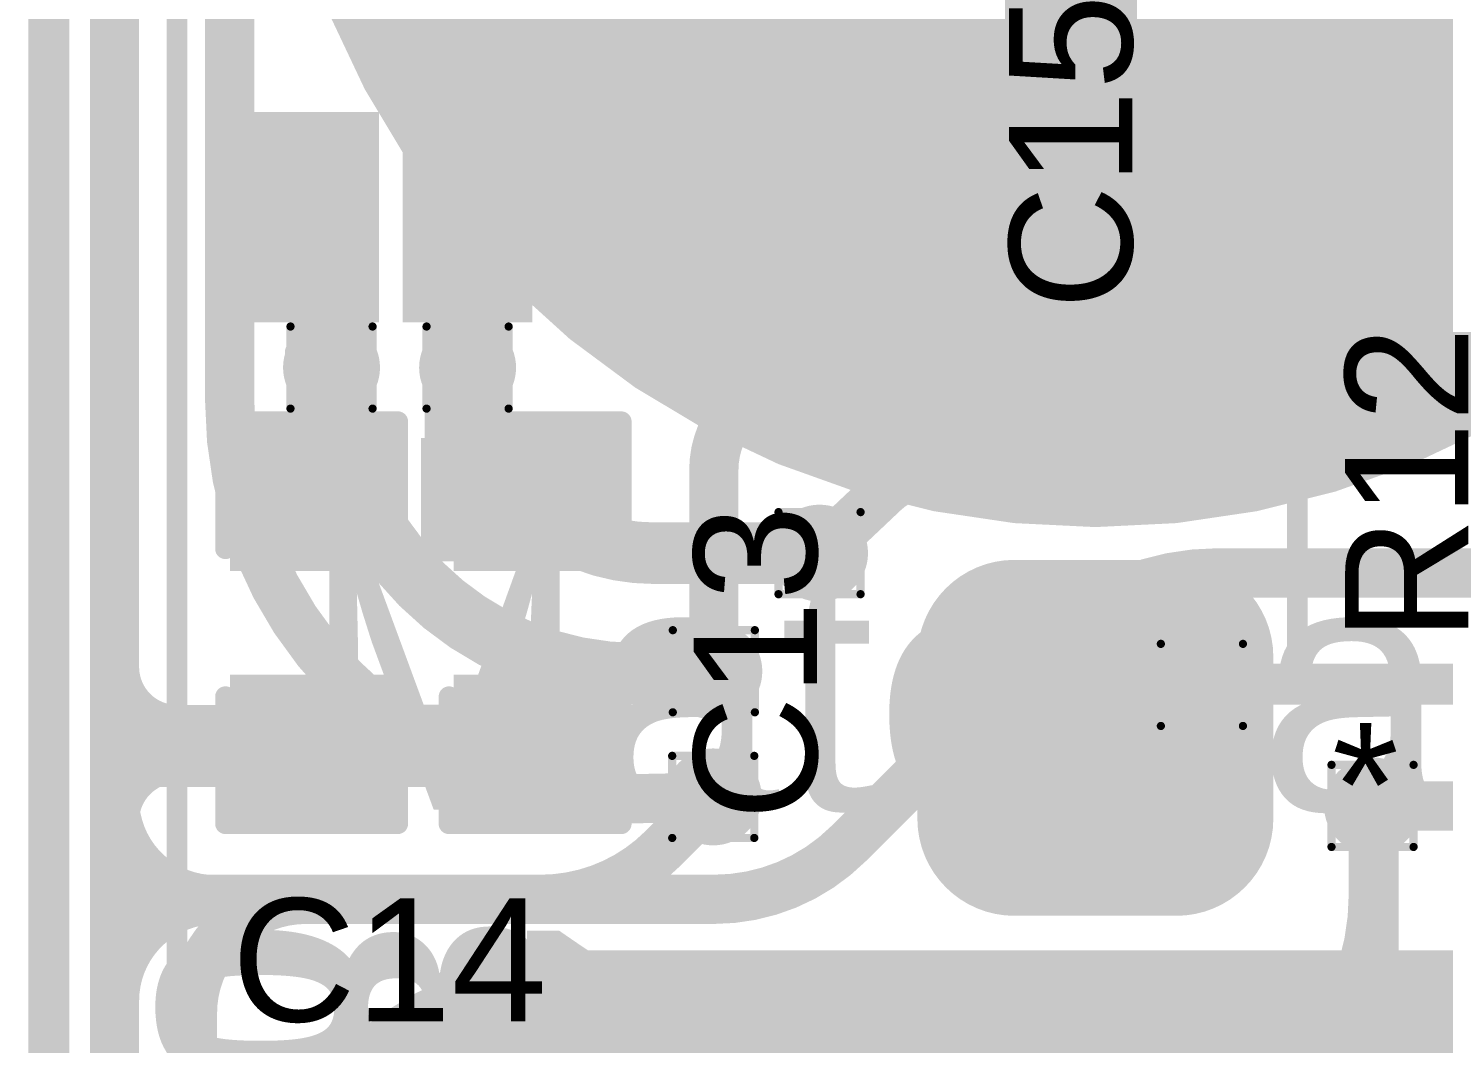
# Model space of a CAD drawing. Header units: inches. Extents: x -17 to 443, y -40 to 218.
# Drawn here: x 179.04 to 187.8, y 15.25 to 21.54 of the extents above; entities that cross this region are included whole.
import ezdxf

# ---------------------------------------------------------------- set-up
doc = ezdxf.new("R2010")
doc.units = ezdxf.units.IN
for name, color, linetype in [('Board Outline', 216, 'Continuous'), ('Bottom Layer', 5, 'Continuous'), ('Bottom Overlay', 54, 'Continuous'), ('Bottom Paste', 16, 'Continuous'), ('Bottom Solder', 6, 'Continuous'), ('Drill Drawing', 1, 'Continuous'), ('Fabrication', 76, 'Continuous'), ('Top Layer', 1, 'Continuous'), ('Top Overlay', 2, 'Continuous'), ('Top Paste', 8, 'Continuous'), ('Top Solder', 216, 'Continuous'), ('Via Holes', 16, 'Continuous')]:
    doc.layers.add(name, color=color, linetype=linetype)
doc.styles.add('Arial', font='', dxfattribs={"height": 0.2})
doc.styles.add('Arial Black_Bold', font='', dxfattribs={"height": 0.2})
doc.styles.get('Arial').set_extended_font_data('Arial')
doc.styles.get('Arial Black_Bold').set_extended_font_data('Arial Black', bold=True)

# ---------------------------------------------------------------- blocks, each defined once
blk = doc.blocks.new('SEMG_PAD_B_22')
at = {"layer": 'Bottom Layer'}
h = blk.add_hatch(color=5, dxfattribs=at)
edge = h.paths.add_edge_path()
edge.add_arc((-3.14997338, 0.0128143), 2.09999834, 90, 270)
edge.add_line((-3.14997338, -2.08718404), (3.150029259999999, -2.08718404))
edge.add_arc((3.15002926, 0.0128143), 2.09999834, 270, 450)
edge.add_line((3.15002926, 2.11281264), (-3.14997338, 2.11281264))
h = blk.add_hatch(color=5, dxfattribs=at)
edge = h.paths.add_edge_path()
edge.add_arc((2.794e-05, -9.98718602), 5.00000016, 0, 360)
at = {"layer": 'Bottom Paste'}
h = blk.add_hatch(color=16, dxfattribs=at)
edge = h.paths.add_edge_path()
edge.add_arc((-3.14997338, 0.0128143), 2.09999834, 90, 270)
edge.add_line((-3.14997338, -2.08718404), (3.150029259999999, -2.08718404))
edge.add_arc((3.15002926, 0.0128143), 2.09999834, 270, 450)
edge.add_line((3.15002926, 2.11281264), (-3.14997338, 2.11281264))
h = blk.add_hatch(color=16, dxfattribs=at)
edge = h.paths.add_edge_path()
edge.add_arc((2.794e-05, -9.98718602), 5.00000016, 0, 360)
at = {"layer": 'Bottom Solder'}
h = blk.add_hatch(color=6, dxfattribs=at)
edge = h.paths.add_edge_path()
edge.add_arc((-3.14997338, 0.0128143), 2.20159834, 90, 270)
edge.add_line((-3.14997338, -2.18878404), (3.150029259999999, -2.18878404))
edge.add_arc((3.15002926, 0.0128143), 2.20159834, 270, 450)
edge.add_line((3.15002926, 2.21441264), (-3.14997338, 2.21441264))
h = blk.add_hatch(color=6, dxfattribs=at)
edge = h.paths.add_edge_path()
edge.add_arc((2.794e-05, -9.98718602), 5.10160016, 0, 360)
at = {"layer": 'Bottom Overlay', "const_width": 0.127}
blk.add_lwpolyline([(5.683262699999999, 10.96579468), (5.683262699999999, -10.96562958)], dxfattribs=at)
blk = doc.blocks.new('T____P____SMD_3_P____24')
at = {"layer": 'Top Layer'}
h = blk.add_hatch(color=1, dxfattribs=at)
edge = h.paths.add_edge_path()
edge.add_arc((-0.9999992699999999, 0), 1.00000054, 90, 270)
edge.add_line((-0.9999992700000001, -1.00000054), (0.9999992699999997, -1.00000054))
edge.add_arc((0.9999992699999999, 0), 1.00000054, 270, 450)
edge.add_line((0.99999927, 1.00000054), (-0.9999992699999998, 1.00000054))
h = blk.add_hatch(color=1, dxfattribs=at)
edge = h.paths.add_edge_path()
edge.add_arc((-0.50000154, -2.03999846), 0.499999, 90, 180)
edge.add_line((-1.00000054, -2.03999846), (-1.00000054, -3.04000154))
edge.add_arc((-0.50000154, -3.04000154), 0.499999, 180, 270)
edge.add_line((-0.5000015400000001, -3.54000054), (0.5000015399999999, -3.54000054))
edge.add_arc((0.50000154, -3.04000154), 0.499999, 270, 360)
edge.add_line((1.00000054, -3.04000154), (1.00000054, -2.03999846))
edge.add_arc((0.50000154, -2.03999846), 0.499999, 0, 90)
edge.add_line((0.50000154, -1.53999946), (-0.50000154, -1.53999946))
at = {"layer": 'Top Paste'}
h = blk.add_hatch(color=8, dxfattribs=at)
edge = h.paths.add_edge_path()
edge.add_arc((-0.9999992699999999, 0), 1.00000054, 90, 270)
edge.add_line((-0.9999992700000001, -1.00000054), (0.9999992699999997, -1.00000054))
edge.add_arc((0.9999992699999999, 0), 1.00000054, 270, 450)
edge.add_line((0.99999927, 1.00000054), (-0.9999992699999998, 1.00000054))
h = blk.add_hatch(color=8, dxfattribs=at)
edge = h.paths.add_edge_path()
edge.add_arc((-0.50000154, -2.03999846), 0.499999, 90, 180)
edge.add_line((-1.00000054, -2.03999846), (-1.00000054, -3.04000154))
edge.add_arc((-0.50000154, -3.04000154), 0.499999, 180, 270)
edge.add_line((-0.5000015400000001, -3.54000054), (0.5000015399999999, -3.54000054))
edge.add_arc((0.50000154, -3.04000154), 0.499999, 270, 360)
edge.add_line((1.00000054, -3.04000154), (1.00000054, -2.03999846))
edge.add_arc((0.50000154, -2.03999846), 0.499999, 0, 90)
edge.add_line((0.50000154, -1.53999946), (-0.50000154, -1.53999946))
at = {"layer": 'Top Solder'}
h = blk.add_hatch(color=216, dxfattribs=at)
edge = h.paths.add_edge_path()
edge.add_arc((-0.9999992699999999, 0), 1.10160054, 90, 270)
edge.add_line((-0.9999992700000001, -1.10160054), (0.9999992699999997, -1.10160054))
edge.add_arc((0.9999992699999999, 0), 1.10160054, 270, 450)
edge.add_line((0.99999927, 1.10160054), (-0.9999992699999998, 1.10160054))
h = blk.add_hatch(color=216, dxfattribs=at)
edge = h.paths.add_edge_path()
edge.add_arc((-0.50000154, -2.03999846), 0.601599, 90, 180)
edge.add_line((-1.10160054, -2.03999846), (-1.10160054, -3.04000154))
edge.add_arc((-0.50000154, -3.04000154), 0.601599, 180, 270)
edge.add_line((-0.5000015400000001, -3.64160054), (0.5000015399999999, -3.64160054))
edge.add_arc((0.50000154, -3.04000154), 0.601599, 270, 360)
edge.add_line((1.10160054, -3.04000154), (1.10160054, -2.03999846))
edge.add_arc((0.50000154, -2.03999846), 0.601599, 0, 90)
edge.add_line((0.50000154, -1.43839946), (-0.50000154, -1.43839946))
blk = doc.blocks.new('SOT_23_5_81')
at = {"layer": 'Top Layer'}
for points in [[(-1.85000011, 1.25000004), (-0.74999977, 1.25000004), (-0.74999977, 0.65000124), (-1.85000011, 0.65000124)], [(0.74999977, 1.25000004), (1.85000011, 1.25000004), (1.85000011, 0.65000124), (0.74999977, 0.65000124)], [(-1.85000011, 0.2999994), (-0.74999977, 0.2999994), (-0.74999977, -0.2999994), (-1.85000011, -0.2999994)], [(-1.85000011, -0.65000124), (-0.74999977, -0.65000124), (-0.74999977, -1.25000004), (-1.85000011, -1.25000004)], [(0.74999977, -0.65000124), (1.85000011, -0.65000124), (1.85000011, -1.25000004), (0.74999977, -1.25000004)]]:
    blk.add_hatch(color=1, dxfattribs=at).paths.add_polyline_path(points)
at = {"layer": 'Top Paste'}
for points in [[(-1.85000011, 1.25000004), (-0.74999977, 1.25000004), (-0.74999977, 0.65000124), (-1.85000011, 0.65000124)], [(0.74999977, 1.25000004), (1.85000011, 1.25000004), (1.85000011, 0.65000124), (0.74999977, 0.65000124)], [(-1.85000011, 0.2999994), (-0.74999977, 0.2999994), (-0.74999977, -0.2999994), (-1.85000011, -0.2999994)], [(-1.85000011, -0.65000124), (-0.74999977, -0.65000124), (-0.74999977, -1.25000004), (-1.85000011, -1.25000004)], [(0.74999977, -0.65000124), (1.85000011, -0.65000124), (1.85000011, -1.25000004), (0.74999977, -1.25000004)]]:
    blk.add_hatch(color=8, dxfattribs=at).paths.add_polyline_path(points)
at = {"layer": 'Top Solder'}
for points in [[(-1.95160011, 1.35160004), (-0.6483997699999999, 1.35160004), (-0.6483997699999999, 0.54840124), (-1.95160011, 0.54840124)], [(0.6483997699999999, 1.35160004), (1.95160011, 1.35160004), (1.95160011, 0.54840124), (0.6483997699999999, 0.54840124)], [(-1.95160011, 0.4015993999999999), (-0.6483997699999999, 0.4015993999999999), (-0.6483997699999999, -0.4015993999999999), (-1.95160011, -0.4015993999999999)], [(-1.95160011, -0.54840124), (-0.6483997699999999, -0.54840124), (-0.6483997699999999, -1.35160004), (-1.95160011, -1.35160004)], [(0.6483997699999999, -0.54840124), (1.95160011, -0.54840124), (1.95160011, -1.35160004), (0.6483997699999999, -1.35160004)]]:
    blk.add_hatch(color=216, dxfattribs=at).paths.add_polyline_path(points)
at = {"layer": 'Top Overlay', "const_width": 0.127}
for points in [[(-0.87900256, 1.4986), (-0.87900256, 1.3986002)], [(-0.87900256, 1.4986), (0.8735949, 1.4986)], [(0.8735949, 1.4986), (0.8735974400000001, 1.3986002)], [(-2.1336, 1.0668), (-2.1336, 0.8128)], [(-2.1336, 1.0668), (-2.0066, 0.9397999999999999)], [(-2.0066, 0.9397999999999999), (-2.1336, 0.8128)], [(0.88000078, 0.43999912), (0.8800033199999999, -0.41800018)], [(-0.87900256, -1.3986002), (-0.87900256, -1.4986)], [(0.8735974400000001, -1.3986002), (0.8735949, -1.4986)], [(-0.87900256, -1.4986), (0.8735949, -1.4986)]]:
    blk.add_lwpolyline(points, dxfattribs=at)
at = {"layer": 'Top Overlay', "const_width": 0.0635}
for points in [[(-0.9107525599999998, 1.4986, 1), (-0.8472525599999999, 1.4986, 1)], [(-0.9107525599999998, 1.4986, 1), (-0.8472525599999999, 1.4986, 1)], [(0.8418448999999999, 1.4986, 1), (0.9053449, 1.4986, 1)], [(0.8418448999999999, 1.4986, 1), (0.9053449, 1.4986, 1)], [(-0.9107525599999998, 1.3986002, 1), (-0.8472525599999999, 1.3986002, 1)], [(0.84184744, 1.3986002, 1), (0.9053474399999999, 1.3986002, 1)], [(-2.16535, 1.0668, 1), (-2.10185, 1.0668, 1)], [(-2.16535, 1.0668, 1), (-2.10185, 1.0668, 1)], [(-2.03835, 0.9397999999999999, 1), (-1.97485, 0.9397999999999999, 1)], [(-2.03835, 0.9397999999999999, 1), (-1.97485, 0.9397999999999999, 1)], [(-2.16535, 0.8128, 1), (-2.10185, 0.8128, 1)], [(-2.16535, 0.8128, 1), (-2.10185, 0.8128, 1)], [(0.84825078, 0.43999912, 1), (0.91175078, 0.43999912, 1)], [(0.8482533200000001, -0.41800018, 1), (0.9117533199999999, -0.41800018, 1)], [(-0.9107525599999998, -1.3986002, 1), (-0.8472525599999999, -1.3986002, 1)], [(0.84184744, -1.3986002, 1), (0.9053474399999999, -1.3986002, 1)], [(-0.9107525599999998, -1.4986, 1), (-0.8472525599999999, -1.4986, 1)], [(-0.9107525599999998, -1.4986, 1), (-0.8472525599999999, -1.4986, 1)], [(0.8418448999999999, -1.4986, 1), (0.9053449, -1.4986, 1)], [(0.8418448999999999, -1.4986, 1), (0.9053449, -1.4986, 1)]]:
    blk.add_lwpolyline(points, format="xyb", close=True, dxfattribs=at)
blk = doc.blocks.new('C___0603_249')
at = {"layer": 'Top Layer'}
for points in [[(-0.3809999999999999, 0.4445), (-0.3809999999999999, -0.4445), (-1.143, -0.4445), (-1.143, 0.4445)], [(1.143, 0.4445), (1.143, -0.4445), (0.3809999999999999, -0.4445), (0.3809999999999999, 0.4445)]]:
    blk.add_hatch(color=1, dxfattribs=at).paths.add_polyline_path(points)
at = {"layer": 'Top Paste'}
for points in [[(-0.3809999999999999, 0.4445), (-0.3809999999999999, -0.4445), (-1.143, -0.4445), (-1.143, 0.4445)], [(1.143, 0.4445), (1.143, -0.4445), (0.3809999999999999, -0.4445), (0.3809999999999999, 0.4445)]]:
    blk.add_hatch(color=8, dxfattribs=at).paths.add_polyline_path(points)
at = {"layer": 'Top Solder'}
for points in [[(-0.3210001199999999, 0.50449988), (-0.3210001199999999, -0.50449988), (-1.20299988, -0.50449988), (-1.20299988, 0.50449988)], [(1.20299988, 0.50449988), (1.20299988, -0.50449988), (0.3210001199999999, -0.50449988), (0.3210001199999999, 0.50449988)]]:
    blk.add_hatch(color=216, dxfattribs=at).paths.add_polyline_path(points)
at = {"layer": 'Top Overlay', "const_width": 0.127}
for points in [[(-0.4571999999999999, 0.5334), (-1.2446, 0.5334)], [(-1.2446, -0.5334), (-1.2446, 0.5334)], [(1.2446, 0.5334), (0.4571999999999999, 0.5334)], [(1.2446, -0.5334), (1.2446, 0.5334)], [(-0.4571999999999999, -0.5334), (-1.2446, -0.5334)], [(1.2446, -0.5334), (0.4571999999999999, -0.5334)]]:
    blk.add_lwpolyline(points, dxfattribs=at)
at = {"layer": 'Top Overlay', "const_width": 0.0635}
for points in [[(-1.27635, 0.5334, 1), (-1.21285, 0.5334, 1)], [(-1.27635, 0.5334, 1), (-1.21285, 0.5334, 1)], [(-0.4889499999999999, 0.5334, 1), (-0.42545, 0.5334, 1)], [(0.42545, 0.5334, 1), (0.4889499999999999, 0.5334, 1)], [(1.21285, 0.5334, 1), (1.27635, 0.5334, 1)], [(1.21285, 0.5334, 1), (1.27635, 0.5334, 1)], [(-1.27635, -0.5334, 1), (-1.21285, -0.5334, 1)], [(-1.27635, -0.5334, 1), (-1.21285, -0.5334, 1)], [(-0.4889499999999999, -0.5334, 1), (-0.42545, -0.5334, 1)], [(0.42545, -0.5334, 1), (0.4889499999999999, -0.5334, 1)], [(1.21285, -0.5334, 1), (1.27635, -0.5334, 1)], [(1.21285, -0.5334, 1), (1.27635, -0.5334, 1)]]:
    blk.add_lwpolyline(points, format="xyb", close=True, dxfattribs=at)
blk = doc.blocks.new('C___0603_250')
at = {"layer": 'Top Layer'}
for points in [[(-0.3809999999999999, 0.4445), (-0.3809999999999999, -0.4445), (-1.143, -0.4445), (-1.143, 0.4445)], [(1.143, 0.4445), (1.143, -0.4445), (0.3809999999999999, -0.4445), (0.3809999999999999, 0.4445)]]:
    blk.add_hatch(color=1, dxfattribs=at).paths.add_polyline_path(points)
at = {"layer": 'Top Paste'}
for points in [[(-0.3809999999999999, 0.4445), (-0.3809999999999999, -0.4445), (-1.143, -0.4445), (-1.143, 0.4445)], [(1.143, 0.4445), (1.143, -0.4445), (0.3809999999999999, -0.4445), (0.3809999999999999, 0.4445)]]:
    blk.add_hatch(color=8, dxfattribs=at).paths.add_polyline_path(points)
at = {"layer": 'Top Solder'}
for points in [[(-0.3210001199999999, 0.50449988), (-0.3210001199999999, -0.50449988), (-1.20299988, -0.50449988), (-1.20299988, 0.50449988)], [(1.20299988, 0.50449988), (1.20299988, -0.50449988), (0.3210001199999999, -0.50449988), (0.3210001199999999, 0.50449988)]]:
    blk.add_hatch(color=216, dxfattribs=at).paths.add_polyline_path(points)
at = {"layer": 'Top Overlay', "const_width": 0.127}
for points in [[(-1.2446, 0.5334), (-0.4571999999999999, 0.5334)], [(-1.2446, 0.5334), (-1.2446, -0.5334)], [(0.4571999999999999, 0.5334), (1.2446, 0.5334)], [(1.2446, 0.5334), (1.2446, -0.5334)], [(-1.2446, -0.5334), (-0.4571999999999999, -0.5334)], [(0.4571999999999999, -0.5334), (1.2446, -0.5334)]]:
    blk.add_lwpolyline(points, dxfattribs=at)
at = {"layer": 'Top Overlay', "const_width": 0.0635}
for points in [[(-1.27635, 0.5334, 1), (-1.21285, 0.5334, 1)], [(-1.27635, 0.5334, 1), (-1.21285, 0.5334, 1)], [(-0.4889499999999999, 0.5334, 1), (-0.42545, 0.5334, 1)], [(0.42545, 0.5334, 1), (0.4889499999999999, 0.5334, 1)], [(1.21285, 0.5334, 1), (1.27635, 0.5334, 1)], [(1.21285, 0.5334, 1), (1.27635, 0.5334, 1)], [(-1.27635, -0.5334, 1), (-1.21285, -0.5334, 1)], [(-1.27635, -0.5334, 1), (-1.21285, -0.5334, 1)], [(-0.4889499999999999, -0.5334, 1), (-0.42545, -0.5334, 1)], [(0.42545, -0.5334, 1), (0.4889499999999999, -0.5334, 1)], [(1.21285, -0.5334, 1), (1.27635, -0.5334, 1)], [(1.21285, -0.5334, 1), (1.27635, -0.5334, 1)]]:
    blk.add_lwpolyline(points, format="xyb", close=True, dxfattribs=at)
blk = doc.blocks.new('C___0603_251')
at = {"layer": 'Top Layer'}
for points in [[(-0.3809999999999999, 0.4445), (-0.3809999999999999, -0.4445), (-1.143, -0.4445), (-1.143, 0.4445)], [(1.143, 0.4445), (1.143, -0.4445), (0.3809999999999999, -0.4445), (0.3809999999999999, 0.4445)]]:
    blk.add_hatch(color=1, dxfattribs=at).paths.add_polyline_path(points)
at = {"layer": 'Top Paste'}
for points in [[(-0.3809999999999999, 0.4445), (-0.3809999999999999, -0.4445), (-1.143, -0.4445), (-1.143, 0.4445)], [(1.143, 0.4445), (1.143, -0.4445), (0.3809999999999999, -0.4445), (0.3809999999999999, 0.4445)]]:
    blk.add_hatch(color=8, dxfattribs=at).paths.add_polyline_path(points)
at = {"layer": 'Top Solder'}
for points in [[(-0.3210001199999999, 0.50449988), (-0.3210001199999999, -0.50449988), (-1.20299988, -0.50449988), (-1.20299988, 0.50449988)], [(1.20299988, 0.50449988), (1.20299988, -0.50449988), (0.3210001199999999, -0.50449988), (0.3210001199999999, 0.50449988)]]:
    blk.add_hatch(color=216, dxfattribs=at).paths.add_polyline_path(points)
at = {"layer": 'Top Overlay', "const_width": 0.127}
for points in [[(-1.2446, 0.5334), (-0.4571999999999999, 0.5334)], [(-1.2446, 0.5334), (-1.2446, -0.5334)], [(0.4571999999999999, 0.5334), (1.2446, 0.5334)], [(1.2446, 0.5334), (1.2446, -0.5334)], [(-1.2446, -0.5334), (-0.4571999999999999, -0.5334)], [(0.4571999999999999, -0.5334), (1.2446, -0.5334)]]:
    blk.add_lwpolyline(points, dxfattribs=at)
at = {"layer": 'Top Overlay', "const_width": 0.0635}
for points in [[(-1.27635, 0.5334, 1), (-1.21285, 0.5334, 1)], [(-1.27635, 0.5334, 1), (-1.21285, 0.5334, 1)], [(-0.4889499999999999, 0.5334, 1), (-0.42545, 0.5334, 1)], [(0.42545, 0.5334, 1), (0.4889499999999999, 0.5334, 1)], [(1.21285, 0.5334, 1), (1.27635, 0.5334, 1)], [(1.21285, 0.5334, 1), (1.27635, 0.5334, 1)], [(-1.27635, -0.5334, 1), (-1.21285, -0.5334, 1)], [(-1.27635, -0.5334, 1), (-1.21285, -0.5334, 1)], [(-0.4889499999999999, -0.5334, 1), (-0.42545, -0.5334, 1)], [(0.42545, -0.5334, 1), (0.4889499999999999, -0.5334, 1)], [(1.21285, -0.5334, 1), (1.27635, -0.5334, 1)], [(1.21285, -0.5334, 1), (1.27635, -0.5334, 1)]]:
    blk.add_lwpolyline(points, format="xyb", close=True, dxfattribs=at)

msp = doc.modelspace()

# ---------------------------------------------------------------- hatches: boundary and pattern name
at = {"layer": 'Bottom Layer'}
h = msp.add_hatch(color=5, dxfattribs=at)
edge = h.paths.add_edge_path()
edge.add_arc((180.9179897, 19.43653974), 0.2999994, 0, 360)
h = msp.add_hatch(color=5, dxfattribs=at)
edge = h.paths.add_edge_path()
edge.add_arc((181.76003526, 19.43653974), 0.2999994, 0, 360)
h = msp.add_hatch(color=5, dxfattribs=at)
edge = h.paths.add_edge_path()
edge.add_arc((183.9382529, 18.28795682), 0.2999994, 0, 360)
h = msp.add_hatch(color=5, dxfattribs=at)
edge = h.paths.add_edge_path()
edge.add_arc((183.28403526, 17.55712262), 0.2999994, 0, 360)
h = msp.add_hatch(color=5, dxfattribs=at)
edge = h.paths.add_edge_path()
edge.add_arc((186.3046439, 17.47248982), 0.2999994, 0, 360)
h = msp.add_hatch(color=5, dxfattribs=at)
edge = h.paths.add_edge_path()
edge.add_arc((183.28033448, 16.77933398), 0.2999994, 0, 360)
h = msp.add_hatch(color=5, dxfattribs=at)
edge = h.paths.add_edge_path()
edge.add_arc((187.36075558, 16.72369782), 0.2999994, 0, 360)
at = {"layer": 'Top Layer'}
for points in [[(180.51003522, 19.81749656), (181.20298278, 19.81749656), (181.20298278, 20.91749944), (180.51003522, 20.91749944)], [(181.47189766, 18.23829474), (182.6225329, 18.23829474), (182.6225329, 19.00029474), (181.47189766, 19.00029474)]]:
    msp.add_hatch(color=1, dxfattribs=at).paths.add_polyline_path(points)
h = msp.add_hatch(color=1, dxfattribs=at)
edge = h.paths.add_edge_path()
edge.add_arc((180.9179897, 19.43653974), 0.2999994, 0, 360)
h = msp.add_hatch(color=1, dxfattribs=at)
edge = h.paths.add_edge_path()
edge.add_arc((181.76003526, 19.43653974), 0.2999994, 0, 360)
h = msp.add_hatch(color=1, dxfattribs=at)
edge = h.paths.add_edge_path()
edge.add_arc((183.9382529, 18.28795682), 0.2999994, 0, 360)
h = msp.add_hatch(color=1, dxfattribs=at)
edge = h.paths.add_edge_path()
edge.add_arc((183.28403526, 17.55712262), 0.2999994, 0, 360)
h = msp.add_hatch(color=1, dxfattribs=at)
edge = h.paths.add_edge_path()
edge.add_arc((186.3046439, 17.47248982), 0.2999994, 0, 360)
h = msp.add_hatch(color=1, dxfattribs=at)
edge = h.paths.add_edge_path()
edge.add_arc((183.28033448, 16.77933398), 0.2999994, 0, 360)
h = msp.add_hatch(color=1, dxfattribs=at)
edge = h.paths.add_edge_path()
edge.add_arc((187.36075558, 16.72369782), 0.2999994, 0, 360)
at = {"layer": 'Via Holes'}
h = msp.add_hatch(color=7, dxfattribs=at)
edge = h.paths.add_edge_path()
edge.add_arc((180.9179897, 19.43653974), 0.1499997, 0, 360)
h = msp.add_hatch(color=7, dxfattribs=at)
edge = h.paths.add_edge_path()
edge.add_arc((181.76003526, 19.43653974), 0.1499997, 0, 360)
h = msp.add_hatch(color=7, dxfattribs=at)
edge = h.paths.add_edge_path()
edge.add_arc((183.9382529, 18.28795682), 0.1499997, 0, 360)
h = msp.add_hatch(color=7, dxfattribs=at)
edge = h.paths.add_edge_path()
edge.add_arc((183.28403526, 17.55712262), 0.1499997, 0, 360)
h = msp.add_hatch(color=7, dxfattribs=at)
edge = h.paths.add_edge_path()
edge.add_arc((186.3046439, 17.47248982), 0.1499997, 0, 360)
h = msp.add_hatch(color=7, dxfattribs=at)
edge = h.paths.add_edge_path()
edge.add_arc((183.28033448, 16.77933398), 0.1499997, 0, 360)
h = msp.add_hatch(color=7, dxfattribs=at)
edge = h.paths.add_edge_path()
edge.add_arc((187.36075558, 16.72369782), 0.1499997, 0, 360)

# ---------------------------------------------------------------- linework, layer by layer
at = {"layer": 'Board Outline', "const_width": 0.127}
msp.add_lwpolyline([(179.16835642, 2.64838688), (179.16851644, 24.50404294)], dxfattribs=at)
at = {"layer": 'Bottom Layer'}
for points, const_width in [([(179.57490374, 16.76696672), (179.57490374, 24.81259452)], 0.3048), ([(180.2877903, 19.22759426), (180.2877903, 24.63008282)], 0.3048), ([(182.90861818, 18.28795682), (183.9382529, 18.28795682)], 0.3809999999999999), ([(186.39954846, 18.16583616), (187.03427668, 18.16583616)], 0.3048), ([(187.03427668, 18.16583616), (188.1464487, 18.16583362)], 0.3048), ([(184.11921012, 16.49137672), (185.36524776, 17.73741436)], 0.3048), ([(182.81257316, 17.54195628), (182.8153443, 17.54199438)], 0.3809999999999999), ([(182.81910858, 17.54206804), (183.28403526, 17.55343454)], 0.3809999999999999), ([(183.28403526, 17.55343454), (183.28403526, 17.55712262)], 0.3809999999999999), ([(186.30865202, 17.47649794), (190.81427166, 17.47649794)], 0.254), ([(179.57490374, 15.51880564), (179.57490374, 16.76696672)], 0.3048), ([(182.930546, 16.77112216), (182.93056632, 16.77112216)], 0.3048), ([(182.93056632, 16.77112216), (183.28037766, 16.77558748)], 0.3048), ([(183.28033448, 16.77563066), (183.28033448, 16.77933398)], 0.3048), ([(183.28033448, 16.77563066), (183.28037766, 16.77558748)], 0.3048), ([(187.36075558, 16.72369782), (188.71571604, 16.72369782)], 0.3048), ([(179.68843412, 16.14543634), (180.14262422, 16.14543634)], 0.3048), ([(180.14262422, 16.14543634), (183.28403526, 16.14543634)], 0.3048), ([(179.57490374, 11.10814644), (179.57490374, 15.51880564)], 0.3048)]:
    msp.add_lwpolyline(points, dxfattribs=dict(at, const_width=const_width))
for points, const_width in [([(182.81257316, 17.54195628, -0.4142135623730951), (180.9179897, 19.43653974)], 0.3809999999999999), ([(182.90861818, 18.28795682, -0.4142135623730951), (181.76003526, 19.43653974)], 0.3809999999999999), ([(182.930546, 16.77112216, -0.4357695006468923), (180.28778776, 19.22759426)], 0.3048), ([(185.36603262, 17.73819922, -0.1987148447064526), (186.39954846, 18.16583616)], 0.3048), ([(185.36524776, 17.73741436, -0.0001900120954727), (185.36603262, 17.73819922)], 0.3048), ([(182.81910858, 17.54207058, -0.0024704083372507), (182.8153443, 17.54199692)], 0.3809999999999999), ([(180.14262422, 16.14543634, -0.3879676943921401), (179.57490374, 16.76696672)], 0.3048), ([(184.11921266, 16.49137672, -0.0001978790105878), (184.11854972, 16.49071632)], 0.3048), ([(184.11854972, 16.49071632, -0.198706667158914), (183.28403526, 16.14543634)], 0.3048), ([(179.57490374, 15.51880564, -0.4142135623730951), (180.19898428, 16.14288618)], 0.3048), ([(180.19898428, 16.14288618, -0.0226120741771786), (180.14262422, 16.14543634)], 0.3048)]:
    msp.add_lwpolyline(points, format="xyb", dxfattribs=dict(at, const_width=const_width))
for points, const_width in [([(180.8227397, 19.43653974, 1), (181.0132397, 19.43653974, 1)], 0.1905), ([(181.66478526, 19.43653974, 1), (181.85528526, 19.43653974, 1)], 0.1905), ([(180.21158776, 19.22759426, 1), (180.36398776, 19.22759426, 1)], 0.1524), ([(180.2115903, 19.22759426, 1), (180.3639903, 19.22759426, 1)], 0.1524), ([(182.81336818, 18.28795682, 1), (183.00386818, 18.28795682, 1)], 0.1905), ([(182.81336818, 18.28795682, 1), (183.00386818, 18.28795682, 1)], 0.1905), ([(183.8430029, 18.28795682, 1), (184.0335029, 18.28795682, 1)], 0.1905), ([(186.32334846, 18.16583616, 1), (186.47574846, 18.16583616, 1)], 0.1524), ([(186.32334846, 18.16583616, 1), (186.47574846, 18.16583616, 1)], 0.1524), ([(186.95807668, 18.16583616, 1), (187.11047668, 18.16583616, 1)], 0.1524), ([(186.95807668, 18.16583616, 1), (187.11047668, 18.16583616, 1)], 0.1524), ([(185.28904776, 17.73741436, 1), (185.44144776, 17.73741436, 1)], 0.1524), ([(185.28904776, 17.73741436, 1), (185.44144776, 17.73741436, 1)], 0.1524), ([(185.28983262, 17.73819922, 1), (185.44223262, 17.73819922, 1)], 0.1524), ([(185.28983262, 17.73819922, 1), (185.44223262, 17.73819922, 1)], 0.1524), ([(182.71732316, 17.54195628, 1), (182.90782316, 17.54195628, 1)], 0.1905), ([(182.71732316, 17.54195628, 1), (182.90782316, 17.54195628, 1)], 0.1905), ([(182.7200943, 17.54199692, 1), (182.9105943, 17.54199692, 1)], 0.1905), ([(182.7200943, 17.54199438, 1), (182.9105943, 17.54199438, 1)], 0.1905), ([(182.72385858, 17.54207058, 1), (182.91435858, 17.54207058, 1)], 0.1905), ([(182.72385858, 17.54206804, 1), (182.91435858, 17.54206804, 1)], 0.1905), ([(183.18878526, 17.55712262, 1), (183.37928526, 17.55712262, 1)], 0.1905), ([(183.18878526, 17.55343454, 1), (183.37928526, 17.55343454, 1)], 0.1905), ([(183.18878526, 17.55343454, 1), (183.37928526, 17.55343454, 1)], 0.1905), ([(186.24515202, 17.47649794, 1), (186.37215202, 17.47649794, 1)], 0.127), ([(179.49870374, 16.76696672, 1), (179.65110374, 16.76696672, 1)], 0.1524), ([(179.49870374, 16.76696672, 1), (179.65110374, 16.76696672, 1)], 0.1524), ([(179.49870374, 16.76696672, 1), (179.65110374, 16.76696672, 1)], 0.1524), ([(182.854346, 16.77112216, 1), (183.006746, 16.77112216, 1)], 0.1524), ([(182.854346, 16.77112216, 1), (183.006746, 16.77112216, 1)], 0.1524), ([(182.85436632, 16.77112216, 1), (183.00676632, 16.77112216, 1)], 0.1524), ([(182.85436632, 16.77112216, 1), (183.00676632, 16.77112216, 1)], 0.1524), ([(183.20413448, 16.77933398, 1), (183.35653448, 16.77933398, 1)], 0.1524), ([(183.20413448, 16.77563066, 1), (183.35653448, 16.77563066, 1)], 0.1524), ([(183.20413448, 16.77563066, 1), (183.35653448, 16.77563066, 1)], 0.1524), ([(183.20417766, 16.77558748, 1), (183.35657766, 16.77558748, 1)], 0.1524), ([(183.20417766, 16.77558748, 1), (183.35657766, 16.77558748, 1)], 0.1524), ([(187.28455558, 16.72369782, 1), (187.43695558, 16.72369782, 1)], 0.1524), ([(184.04301012, 16.49137672, 1), (184.19541012, 16.49137672, 1)], 0.1524), ([(184.04301266, 16.49137672, 1), (184.19541266, 16.49137672, 1)], 0.1524), ([(184.04234972, 16.49071632, 1), (184.19474972, 16.49071632, 1)], 0.1524), ([(184.04234972, 16.49071632, 1), (184.19474972, 16.49071632, 1)], 0.1524), ([(179.61223412, 16.14543634, 1), (179.76463412, 16.14543634, 1)], 0.1524), ([(180.06642422, 16.14543634, 1), (180.21882422, 16.14543634, 1)], 0.1524), ([(180.06642422, 16.14543634, 1), (180.21882422, 16.14543634, 1)], 0.1524), ([(180.06642422, 16.14543634, 1), (180.21882422, 16.14543634, 1)], 0.1524), ([(180.06642422, 16.14543634, 1), (180.21882422, 16.14543634, 1)], 0.1524), ([(180.12278428, 16.14288618, 1), (180.27518428, 16.14288618, 1)], 0.1524), ([(180.12278428, 16.14288618, 1), (180.27518428, 16.14288618, 1)], 0.1524), ([(183.20783526, 16.14543634, 1), (183.36023526, 16.14543634, 1)], 0.1524), ([(183.20783526, 16.14543634, 1), (183.36023526, 16.14543634, 1)], 0.1524), ([(179.49870374, 15.51880564, 1), (179.65110374, 15.51880564, 1)], 0.1524), ([(179.49870374, 15.51880564, 1), (179.65110374, 15.51880564, 1)], 0.1524), ([(179.49870374, 15.51880564, 1), (179.65110374, 15.51880564, 1)], 0.1524)]:
    msp.add_lwpolyline(points, format="xyb", close=True, dxfattribs=dict(at, const_width=const_width))
at = {"layer": 'Drill Drawing', "const_width": 0.0508}
for points in [[(180.6639897, 19.69053974), (181.1719897, 19.69053974)], [(180.6639897, 19.18253974), (180.6639897, 19.69053974)], [(181.1719897, 19.18253974), (181.1719897, 19.69053974)], [(181.50603526, 19.69053974), (182.01403526, 19.69053974)], [(181.50603526, 19.18253974), (181.50603526, 19.69053974)], [(182.01403526, 19.18253974), (182.01403526, 19.69053974)], [(180.6639897, 19.18253974), (181.1719897, 19.18253974)], [(181.50603526, 19.18253974), (182.01403526, 19.18253974)], [(183.6842529, 18.54195682), (184.1922529, 18.54195682)], [(183.6842529, 18.03395682), (183.6842529, 18.54195682)], [(184.1922529, 18.03395682), (184.1922529, 18.54195682)], [(183.6842529, 18.03395682), (184.1922529, 18.03395682)], [(183.03003526, 17.81112262), (183.53803526, 17.81112262)], [(183.03003526, 17.30312262), (183.03003526, 17.81112262)], [(183.53803526, 17.30312262), (183.53803526, 17.81112262)], [(186.0506439, 17.72648982), (186.5586439, 17.72648982)], [(186.0506439, 17.21848982), (186.0506439, 17.72648982)], [(186.5586439, 17.21848982), (186.5586439, 17.72648982)], [(183.03003526, 17.30312262), (183.53803526, 17.30312262)], [(186.0506439, 17.21848982), (186.5586439, 17.21848982)], [(183.02633448, 17.03333398), (183.53433448, 17.03333398)], [(183.02633448, 16.52533398), (183.02633448, 17.03333398)], [(183.53433448, 16.52533398), (183.53433448, 17.03333398)], [(187.10675558, 16.97769782), (187.61475558, 16.97769782)], [(187.10675558, 16.46969782), (187.10675558, 16.97769782)], [(187.61475558, 16.46969782), (187.61475558, 16.97769782)], [(183.02633448, 16.52533398), (183.53433448, 16.52533398)], [(187.10675558, 16.46969782), (187.61475558, 16.46969782)]]:
    msp.add_lwpolyline(points, dxfattribs=at)
at = {"layer": 'Drill Drawing', "const_width": 0.0254}
for points in [[(180.6512897, 19.69053974, 1), (180.6766897, 19.69053974, 1)], [(180.6512897, 19.69053974, 1), (180.6766897, 19.69053974, 1)], [(181.1592897, 19.69053974, 1), (181.1846897, 19.69053974, 1)], [(181.1592897, 19.69053974, 1), (181.1846897, 19.69053974, 1)], [(181.49333526, 19.69053974, 1), (181.51873526, 19.69053974, 1)], [(181.49333526, 19.69053974, 1), (181.51873526, 19.69053974, 1)], [(182.00133526, 19.69053974, 1), (182.02673526, 19.69053974, 1)], [(182.00133526, 19.69053974, 1), (182.02673526, 19.69053974, 1)], [(180.6512897, 19.18253974, 1), (180.6766897, 19.18253974, 1)], [(180.6512897, 19.18253974, 1), (180.6766897, 19.18253974, 1)], [(181.1592897, 19.18253974, 1), (181.1846897, 19.18253974, 1)], [(181.1592897, 19.18253974, 1), (181.1846897, 19.18253974, 1)], [(181.49333526, 19.18253974, 1), (181.51873526, 19.18253974, 1)], [(181.49333526, 19.18253974, 1), (181.51873526, 19.18253974, 1)], [(182.00133526, 19.18253974, 1), (182.02673526, 19.18253974, 1)], [(182.00133526, 19.18253974, 1), (182.02673526, 19.18253974, 1)], [(183.6715529, 18.54195682, 1), (183.6969529, 18.54195682, 1)], [(183.6715529, 18.54195682, 1), (183.6969529, 18.54195682, 1)], [(184.1795529, 18.54195682, 1), (184.2049529, 18.54195682, 1)], [(184.1795529, 18.54195682, 1), (184.2049529, 18.54195682, 1)], [(183.6715529, 18.03395682, 1), (183.6969529, 18.03395682, 1)], [(183.6715529, 18.03395682, 1), (183.6969529, 18.03395682, 1)], [(184.1795529, 18.03395682, 1), (184.2049529, 18.03395682, 1)], [(184.1795529, 18.03395682, 1), (184.2049529, 18.03395682, 1)], [(183.01733526, 17.81112262, 1), (183.04273526, 17.81112262, 1)], [(183.01733526, 17.81112262, 1), (183.04273526, 17.81112262, 1)], [(183.52533526, 17.81112262, 1), (183.55073526, 17.81112262, 1)], [(183.52533526, 17.81112262, 1), (183.55073526, 17.81112262, 1)], [(186.0379439, 17.72648982, 1), (186.0633439, 17.72648982, 1)], [(186.0379439, 17.72648982, 1), (186.0633439, 17.72648982, 1)], [(186.5459439, 17.72648982, 1), (186.5713439, 17.72648982, 1)], [(186.5459439, 17.72648982, 1), (186.5713439, 17.72648982, 1)], [(183.01733526, 17.30312262, 1), (183.04273526, 17.30312262, 1)], [(183.01733526, 17.30312262, 1), (183.04273526, 17.30312262, 1)], [(183.52533526, 17.30312262, 1), (183.55073526, 17.30312262, 1)], [(183.52533526, 17.30312262, 1), (183.55073526, 17.30312262, 1)], [(186.0379439, 17.21848982, 1), (186.0633439, 17.21848982, 1)], [(186.0379439, 17.21848982, 1), (186.0633439, 17.21848982, 1)], [(186.5459439, 17.21848982, 1), (186.5713439, 17.21848982, 1)], [(186.5459439, 17.21848982, 1), (186.5713439, 17.21848982, 1)], [(183.01363448, 17.03333398, 1), (183.03903448, 17.03333398, 1)], [(183.01363448, 17.03333398, 1), (183.03903448, 17.03333398, 1)], [(183.52163448, 17.03333398, 1), (183.54703448, 17.03333398, 1)], [(183.52163448, 17.03333398, 1), (183.54703448, 17.03333398, 1)], [(187.09405558, 16.97769782, 1), (187.11945558, 16.97769782, 1)], [(187.09405558, 16.97769782, 1), (187.11945558, 16.97769782, 1)], [(187.60205558, 16.97769782, 1), (187.62745558, 16.97769782, 1)], [(187.60205558, 16.97769782, 1), (187.62745558, 16.97769782, 1)], [(183.01363448, 16.52533398, 1), (183.03903448, 16.52533398, 1)], [(183.01363448, 16.52533398, 1), (183.03903448, 16.52533398, 1)], [(183.52163448, 16.52533398, 1), (183.54703448, 16.52533398, 1)], [(183.52163448, 16.52533398, 1), (183.54703448, 16.52533398, 1)], [(187.09405558, 16.46969782, 1), (187.11945558, 16.46969782, 1)], [(187.09405558, 16.46969782, 1), (187.11945558, 16.46969782, 1)], [(187.60205558, 16.46969782, 1), (187.62745558, 16.46969782, 1)], [(187.60205558, 16.46969782, 1), (187.62745558, 16.46969782, 1)]]:
    msp.add_lwpolyline(points, format="xyb", close=True, dxfattribs=at)
at = {"layer": 'Fabrication'}
for points, const_width in [([(190.64527784, 23.57619872, 1), (180.64527752, 23.57619872, 1)], 0.254), ([(182.42783428, 15.70183042, 1), (182.55483428, 15.70183042, 1)], 0.127), ([(182.42783428, 15.70183042, 1), (182.55483428, 15.70183042, 1)], 0.127)]:
    msp.add_lwpolyline(points, format="xyb", close=True, dxfattribs=dict(at, const_width=const_width))
at = {"layer": 'Fabrication', "const_width": 0.254}
for points in [[(179.16835642, 2.64838688), (179.16851644, 24.50404294)], [(182.49133428, 15.70183042), (188.79933284, 15.70183042)]]:
    msp.add_lwpolyline(points, dxfattribs=at)
msp.add_lwpolyline([(181.00640964, 15.08675418, -0.198912367379658), (182.49133428, 15.70183042)], format="xyb", dxfattribs=at)
at = {"layer": 'Top Layer'}
for points, const_width in [([(185.61815302, 19.37594042), (185.61815302, 27.46809594)], 0.3048), ([(185.04438734, 19.67448186), (185.04438734, 25.82134282)], 0.3048), ([(179.5748377, 16.76696672), (179.57489104, 24.14272032)], 0.3048), ([(180.81003462, 20.367498), (180.85603402, 20.3214986)], 0.508), ([(181.76003526, 19.43653974), (181.76003526, 20.34099564)], 0.508), ([(180.85603402, 20.07149656), (180.85603402, 20.3214986)], 0.508), ([(180.85603402, 20.3214986), (180.9179897, 20.25954292)], 0.508), ([(180.9179897, 19.43653974), (180.9179897, 20.25954292)], 0.508), ([(182.7560353, 20.2619991), (184.10458988, 20.2619991)], 0.508), ([(180.9003875, 19.41893754), (180.9179897, 19.43653974)], 0.508), ([(180.9179897, 18.61353402), (180.9179897, 19.43653974)], 0.508), ([(181.74871702, 19.4252215), (181.76003526, 19.43653974)], 0.508), ([(181.74871702, 18.84789474), (181.74871702, 19.4252215)], 0.508), ([(183.85153476, 19.36967424), (184.73958734, 19.36967424)], 0.3048), ([(180.79483526, 18.61949794), (180.9003875, 18.72505018)], 0.508), ([(183.28403526, 17.55712262), (183.28403526, 18.80217474)], 0.3048), ([(184.6866131, 18.80217474), (185.04438734, 18.80217474)], 0.3048), ([(183.9382529, 18.28795682), (184.33327878, 18.66155526)], 0.3048), ([(179.6826988, 17.09415682), (179.77034404, 17.09415682)], 0.508), ([(179.77034404, 17.09415682), (180.9179897, 17.09415682)], 0.508), ([(180.79483526, 17.09549794), (182.17803544, 17.09549794)], 0.508), ([(185.69482038, 17.09549794), (186.30063578, 17.09549794)], 0.508), ([(186.30063578, 17.09549794), (186.3046439, 17.09148982)], 0.508), ([(182.17803544, 17.09529474), (182.17803544, 17.09549794)], 0.3048), ([(179.57478182, 8.52252804), (179.57484278, 16.7625014)], 0.3048), ([(182.96708644, 16.45868692), (183.28033448, 16.77193496)], 0.3048), ([(183.28033448, 16.77193496), (183.28033448, 16.77933398)], 0.3048), ([(187.36563238, 16.17496384), (187.36563238, 16.71882102)], 0.3048), ([(187.37050918, 14.60008002), (187.37050918, 16.71394422)], 0.3048), ([(180.7602811, 16.14543634), (182.21083192, 16.14543634)], 0.3048), ([(180.05744278, 14.33825936), (180.05744278, 15.44259802)], 0.3048)]:
    msp.add_lwpolyline(points, dxfattribs=dict(at, const_width=const_width))
for points, const_width in [([(180.68303462, 20.367498, 1), (180.93703462, 20.367498, 1)], 0.254), ([(181.63303526, 20.34099564, 1), (181.88703526, 20.34099564, 1)], 0.254), ([(180.72903402, 20.3214986, 1), (180.98303402, 20.3214986, 1)], 0.254), ([(180.72903402, 20.3214986, 1), (180.98303402, 20.3214986, 1)], 0.254), ([(180.72903402, 20.3214986, 1), (180.98303402, 20.3214986, 1)], 0.254), ([(180.7909897, 20.25954292, 1), (181.0449897, 20.25954292, 1)], 0.254), ([(180.7909897, 20.25954292, 1), (181.0449897, 20.25954292, 1)], 0.254), ([(182.6290353, 20.2619991, 1), (182.8830353, 20.2619991, 1)], 0.254), ([(183.97758988, 20.2619991, 1), (184.23158988, 20.2619991, 1)], 0.254), ([(180.72903402, 20.07149656, 1), (180.98303402, 20.07149656, 1)], 0.254), ([(184.96818734, 19.67448186, 1), (185.12058734, 19.67448186, 1)], 0.1524), ([(184.96818734, 19.67448186, 1), (185.12058734, 19.67448186, 1)], 0.1524), ([(180.7733875, 19.41893754, 1), (181.0273875, 19.41893754, 1)], 0.254), ([(180.7909897, 19.43653974, 1), (181.0449897, 19.43653974, 1)], 0.254), ([(180.7909897, 19.43653974, 1), (181.0449897, 19.43653974, 1)], 0.254), ([(180.7909897, 19.43653974, 1), (181.0449897, 19.43653974, 1)], 0.254), ([(181.62171702, 19.4252215, 1), (181.87571702, 19.4252215, 1)], 0.254), ([(181.62171702, 19.4252215, 1), (181.87571702, 19.4252215, 1)], 0.254), ([(181.63303526, 19.43653974, 1), (181.88703526, 19.43653974, 1)], 0.254), ([(181.63303526, 19.43653974, 1), (181.88703526, 19.43653974, 1)], 0.254), ([(183.77533476, 19.36967424, 1), (183.92773476, 19.36967424, 1)], 0.1524), ([(183.77533476, 19.36967424, 1), (183.92773476, 19.36967424, 1)], 0.1524), ([(184.66338734, 19.36967424, 1), (184.81578734, 19.36967424, 1)], 0.1524), ([(184.66338734, 19.36967424, 1), (184.81578734, 19.36967424, 1)], 0.1524), ([(185.54195302, 19.37594042, 1), (185.69435302, 19.37594042, 1)], 0.1524), ([(185.54195302, 19.37594042, 1), (185.69435302, 19.37594042, 1)], 0.1524), ([(181.62171702, 18.84789474, 1), (181.87571702, 18.84789474, 1)], 0.254), ([(180.7733875, 18.72505018, 1), (181.0273875, 18.72505018, 1)], 0.254), ([(183.20783526, 18.80217474, 1), (183.36023526, 18.80217474, 1)], 0.1524), ([(183.20783526, 18.80217474, 1), (183.36023526, 18.80217474, 1)], 0.1524), ([(184.6104131, 18.80217474, 1), (184.7628131, 18.80217474, 1)], 0.1524), ([(184.6104131, 18.80217474, 1), (184.7628131, 18.80217474, 1)], 0.1524), ([(184.96818734, 18.80217474, 1), (185.12058734, 18.80217474, 1)], 0.1524), ([(184.96818734, 18.80217474, 1), (185.12058734, 18.80217474, 1)], 0.1524), ([(180.66783526, 18.61949794, 1), (180.92183526, 18.61949794, 1)], 0.254), ([(180.7909897, 18.61353402, 1), (181.0449897, 18.61353402, 1)], 0.254), ([(184.25707878, 18.66155526, 1), (184.40947878, 18.66155526, 1)], 0.1524), ([(184.25707878, 18.66155526, 1), (184.40947878, 18.66155526, 1)], 0.1524), ([(183.8620529, 18.28795682, 1), (184.0144529, 18.28795682, 1)], 0.1524), ([(179.49873676, 17.5722788, 1), (179.65113676, 17.5722788, 1)], 0.1524), ([(183.20783526, 17.55712262, 1), (183.36023526, 17.55712262, 1)], 0.1524), ([(179.5556988, 17.09415682, 1), (179.8096988, 17.09415682, 1)], 0.254), ([(179.64334404, 17.09415682, 1), (179.89734404, 17.09415682, 1)], 0.254), ([(179.64334404, 17.09415682, 1), (179.89734404, 17.09415682, 1)], 0.254), ([(179.8858988, 17.19575682, 1), (180.0382988, 17.19575682, 1)], 0.1524), ([(180.66783526, 17.09549794, 1), (180.92183526, 17.09549794, 1)], 0.254), ([(180.7909897, 17.09415682, 1), (181.0449897, 17.09415682, 1)], 0.254), ([(182.05103544, 17.09549794, 1), (182.30503544, 17.09549794, 1)], 0.254), ([(185.56782038, 17.09549794, 1), (185.82182038, 17.09549794, 1)], 0.254), ([(186.17363578, 17.09549794, 1), (186.42763578, 17.09549794, 1)], 0.254), ([(186.17363578, 17.09549794, 1), (186.42763578, 17.09549794, 1)], 0.254), ([(186.1776439, 17.09148982, 1), (186.4316439, 17.09148982, 1)], 0.254), ([(179.8858988, 17.14495682, 1), (180.0382988, 17.14495682, 1)], 0.1524), ([(180.66917638, 17.14495682, 1), (180.82157638, 17.14495682, 1)], 0.1524), ([(185.5691615, 17.14495682, 1), (185.7215615, 17.14495682, 1)], 0.1524), ([(179.69414404, 17.09415682, 1), (179.84654404, 17.09415682, 1)], 0.1524), ([(180.71863526, 17.09549794, 1), (180.87103526, 17.09549794, 1)], 0.1524), ([(182.10183544, 17.09549794, 1), (182.25423544, 17.09549794, 1)], 0.1524), ([(182.10183544, 17.09529474, 1), (182.25423544, 17.09529474, 1)], 0.1524), ([(185.61862038, 17.09549794, 1), (185.77102038, 17.09549794, 1)], 0.1524), ([(179.69414404, 16.96715682, 1), (179.84654404, 16.96715682, 1)], 0.1524), ([(179.4986377, 16.76696672, 1), (179.6510377, 16.76696672, 1)], 0.1524), ([(179.49864278, 16.7625014, 1), (179.65104278, 16.7625014, 1)], 0.1524), ([(179.49864532, 16.7625014, 1), (179.65104532, 16.7625014, 1)], 0.1524), ([(179.49870374, 16.76696418, 1), (179.65110374, 16.76696418, 1)], 0.1524), ([(179.49870374, 16.76696418, 1), (179.65110374, 16.76696418, 1)], 0.1524), ([(179.49873676, 16.76843484, 1), (179.65113676, 16.76843484, 1)], 0.1524), ([(183.20413448, 16.77933398, 1), (183.35653448, 16.77933398, 1)], 0.1524), ([(183.20413448, 16.77193496, 1), (183.35653448, 16.77193496, 1)], 0.1524), ([(183.20413448, 16.77193496, 1), (183.35653448, 16.77193496, 1)], 0.1524), ([(187.28943238, 16.71882102, 1), (187.44183238, 16.71882102, 1)], 0.1524), ([(187.29430918, 16.71394422, 1), (187.44670918, 16.71394422, 1)], 0.1524), ([(179.49873676, 16.64143484, 1), (179.65113676, 16.64143484, 1)], 0.1524), ([(182.89088644, 16.45868692, 1), (183.04328644, 16.45868692, 1)], 0.1524), ([(182.89088644, 16.45868692, 1), (183.04328644, 16.45868692, 1)], 0.1524), ([(180.6840811, 16.14543634, 1), (180.8364811, 16.14543634, 1)], 0.1524), ([(180.6840811, 16.14543634, 1), (180.8364811, 16.14543634, 1)], 0.1524), ([(182.13463192, 16.14543634, 1), (182.28703192, 16.14543634, 1)], 0.1524), ([(182.13463192, 16.14543634, 1), (182.28703192, 16.14543634, 1)], 0.1524), ([(187.28943238, 16.17496384, 1), (187.44183238, 16.17496384, 1)], 0.1524), ([(187.28943238, 16.17496384, 1), (187.44183238, 16.17496384, 1)], 0.1524), ([(179.98124278, 15.44259802, 1), (180.13364278, 15.44259802, 1)], 0.1524), ([(179.98124278, 15.44259802, 1), (180.13364278, 15.44259802, 1)], 0.1524), ([(187.11599864, 15.45767292, 1), (187.26839864, 15.45767292, 1)], 0.1524), ([(187.11599864, 15.45767292, 1), (187.26839864, 15.45767292, 1)], 0.1524)]:
    msp.add_lwpolyline(points, format="xyb", close=True, dxfattribs=dict(at, const_width=const_width))
at = {"layer": 'Top Layer', "const_width": 0.3048}
for points in [[(185.04438734, 19.67448186, -0.4142062402446349), (184.73958734, 19.36967424)], [(183.28403526, 18.80217474, -0.4142135623730951), (183.85153476, 19.36967424)], [(185.61815302, 19.37594042, -0.4142135623730951), (185.04438734, 18.80217474)], [(184.33327878, 18.66155526, -0.1916793628161108), (184.6866131, 18.80217474)], [(179.9620988, 17.19575682, -0.4060763031968747), (179.57493676, 17.5722788)], [(179.77034404, 17.09415682, -0.1302142453574066), (179.9620988, 17.14495682)], [(180.74537638, 17.14495682, -0.4142135623730951), (180.79483526, 17.09549794)], [(185.69482038, 17.09549794, -0.4142135623730951), (185.6453615, 17.14495682)], [(179.57493676, 16.64143484, -0.2620078878757801), (179.77034404, 16.96715682)], [(179.57484532, 16.7625014, -0.0036617391166226), (179.57490374, 16.76696418)], [(179.57490374, 16.76696418, -0.001205567154083), (179.57493676, 16.76843484)], [(182.96708644, 16.45868692, -0.198912367379658), (182.21083192, 16.14543634)], [(180.05744278, 15.44259802, -0.4142135623730951), (180.7602811, 16.14543634)], [(187.36563238, 16.17496384, -0.1191782904926269), (187.19219864, 15.45767292)], [(187.19219864, 15.45767292, -0.1567261152700714), (186.51291628, 14.77839056)]]:
    msp.add_lwpolyline(points, format="xyb", dxfattribs=at)
at = {"layer": 'Top Overlay', "const_width": 0.127}
for points in [[(186.89583906, 17.42728544), (186.89583906, 19.78789794)], [(186.89583906, 17.42728544), (189.41621502, 17.42728544)]]:
    msp.add_lwpolyline(points, dxfattribs=at)
at = {"layer": 'Top Overlay', "const_width": 0.0635}
for points in [[(186.86408906, 19.78789794, 1), (186.92758906, 19.78789794, 1)], [(186.86408906, 17.42728544, 1), (186.92758906, 17.42728544, 1)], [(186.86408906, 17.42728544, 1), (186.92758906, 17.42728544, 1)]]:
    msp.add_lwpolyline(points, format="xyb", close=True, dxfattribs=at)

# ---------------------------------------------------------------- block references
for name, p, rotation in [('SEMG_PAD_B_22', (185.64530562, 13.5890127), 180), ('SOT_23_5_81', (181.76003526, 21.66749794), 90), ('C___0603_249', (184.10458988, 21.0239991), 270), ('C___0603_250', (180.79483526, 17.85749794), 90), ('C___0603_251', (182.17803544, 17.85729474), 90), ('T____P____SMD_3_P____24', (185.64530562, 14.60492888), 180)]:
    msp.add_blockref(name, p, dxfattribs=dict(rotation=rotation))

# ---------------------------------------------------------------- texts
at = {"layer": 'Fabrication', "style": 'Arial'}
msp.add_text('Material', height=1.524, rotation=360, dxfattribs=at).set_placement((180.73048182, 16.69961354))
at = {"layer": 'Top Overlay'}
for s, height, rotation, style, p in [('C15', 0.7619999999999999, 90, 'Arial', (185.87378116, 19.79491596)), ('R12', 0.7619999999999999, 90, 'Arial', (187.9531547, 17.74002294)), ('C13', 0.7619999999999999, 90, 'Arial', (183.92191054, 16.63282932)), ('C14', 0.7619999999999999, 360, 'Arial', (180.29904504, 15.38935454)), ('SB210', 1.27, 90, 'Arial Black_Bold', (181.11631036, 9.83140274)), ('SB208', 1.27, 90, 'Arial Black_Bold', (182.25514984, 9.831405279999998)), ('SB207', 1.27, 90, 'Arial Black_Bold', (183.39693572, 9.831405279999998))]:
    msp.add_text(s, height=height, rotation=rotation, dxfattribs=dict(at, style=style)).set_placement(p)
at = {"layer": 'Top Overlay', "style": 'Arial'}
msp.add_text('*', height=0.7619999999999999, dxfattribs=at).set_placement((187.1094175, 16.473805))

doc.saveas('drawing.dxf')
